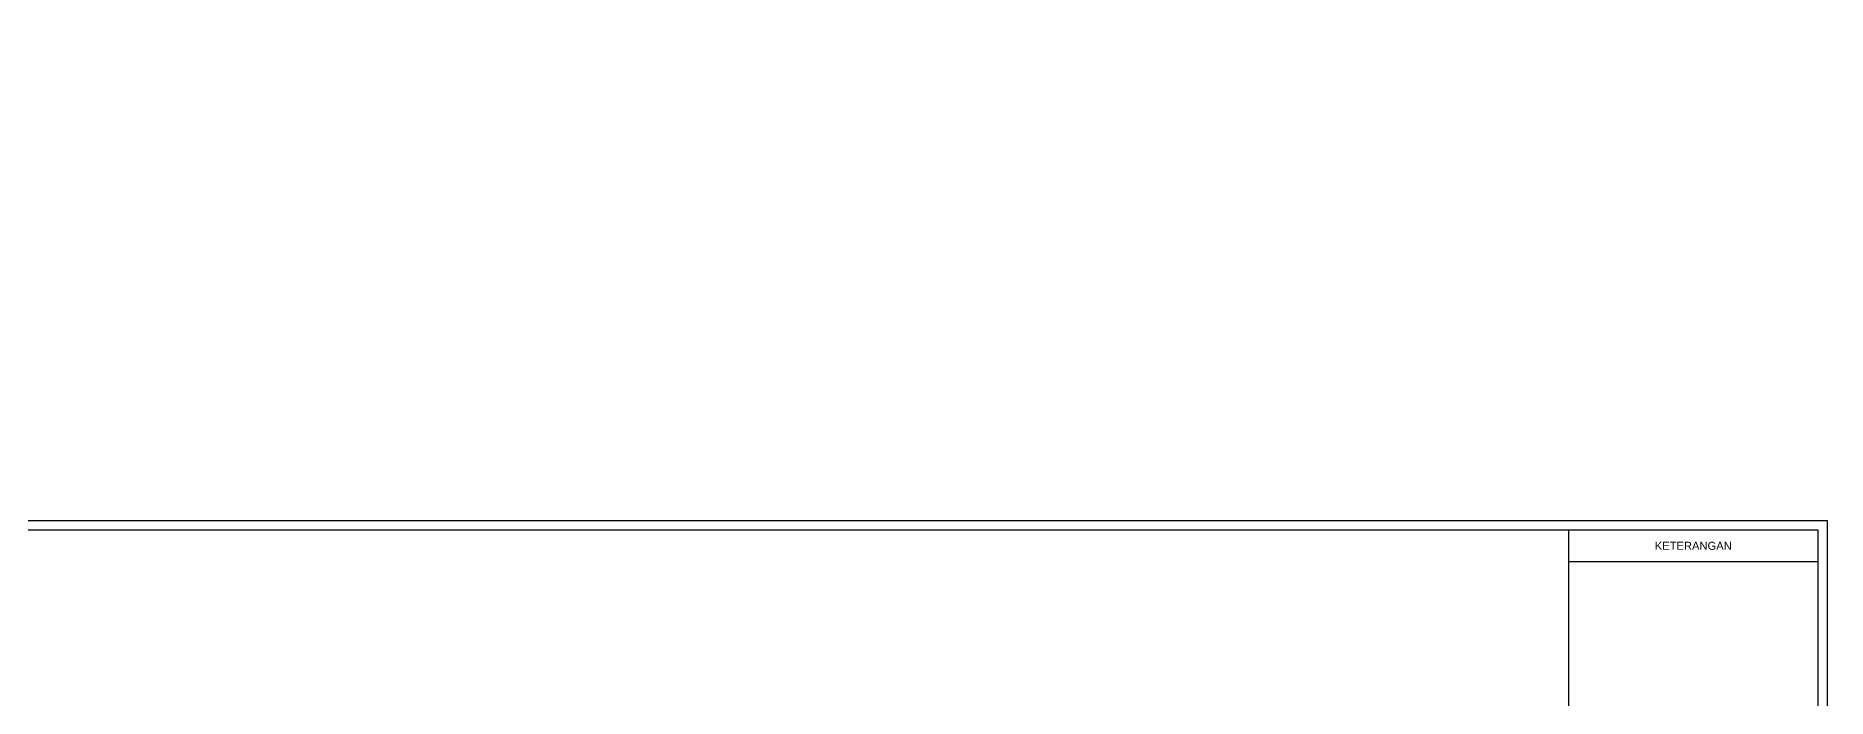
# Model space of a CAD drawing. Header units: millimetres. Extents: x -108 to 357, y -17 to 192.
# Drawn here: x 114.5 to 228.6, y 149.9 to 192.1 of the extents above; entities that cross this region are included whole.
import ezdxf
from ezdxf.enums import TextEntityAlignment as Align

# ---------------------------------------------------------------- set-up
doc = ezdxf.new("R2010")
doc.units = ezdxf.units.MM
for name, color, linetype, lineweight in [('ars', 11, 'Continuous', 0), ('KOP', 7, 'Continuous', 20), ('KOP GARIS', 1, 'Continuous', 30)]:
    doc.layers.add(name, color=color, linetype=linetype, lineweight=lineweight)
doc.styles.add('BOLD', font='arial.ttf')

# ---------------------------------------------------------------- blocks, each defined once
blk = doc.blocks.new('KOP A3 DED')
blk.add_lwpolyline([(-21, 29.697), (21, 29.697), (21, 0), (-21, 0), (-21, 29.697)])
at = {"layer": 'KOP GARIS'}
for p, q in [((15.51, 0.2), (15.51, 29.497)), ((15.51, 28.826), (20.8, 28.826))]:
    blk.add_line(p, q, dxfattribs=at)
blk.add_lwpolyline([(-20.8, 29.497), (20.8, 29.497), (20.8, 0.2), (-20.8, 0.2)], close=True, dxfattribs=at)
at = {"layer": 'KOP', "style": 'BOLD'}
blk.add_text('KETERANGAN', height=0.17, dxfattribs=at).set_placement((18.155, 29.158), align=Align.MIDDLE_CENTER)
for tag, p in [('JUDUL1', (15.945, 4.092)), ('JUDUL2', (15.945, 3.747)), ('JUDUL3', (15.945, 3.427)), ('NO', (17.215, 1.101)), ('REFF', (17.207, 0.727)), ('FILE', (17.189, 0.336))]:
    blk.add_attdef(tag, p, '', height=0.12, dxfattribs=at)
for tag, p in [('SCALE1', (18.171, 1.948)), ('NAME', (16.363, 1.738)), ('SCALE2', (18.169, 1.733)), ('SCALE3', (18.17, 1.521)), ('DATE', (19.9, 1.757))]:
    blk.add_attdef(tag, text='', height=0.12, dxfattribs=at).set_placement(p, align=Align.MIDDLE_CENTER)

msp = doc.modelspace()

# ---------------------------------------------------------------- hatches: boundary and pattern name
at = {"layer": 'ars'}
h = msp.add_hatch(dxfattribs=at)
h.set_pattern_fill('TEMBOK', color=256, scale=0.25)
h.set_pattern_definition([(45, (163.99422, 226.04527), (-0.1767767, 0.1767767), []), (45, (164.05672, 226.04527), (-0.1767767, 0.1767767), [])])
h.paths.add_polyline_path([(155.39422, 192.10027), (155.39422, 192.03027), (155.29422, 192.03027), (155.29422, 192.10027)])

# ---------------------------------------------------------------- block references
at = {"xscale": 3, "yscale": 3, "zscale": 3}
msp.add_blockref('KOP A3 DED', (165.63958, 72.12619), dxfattribs=at)

doc.saveas('drawing.dxf')
